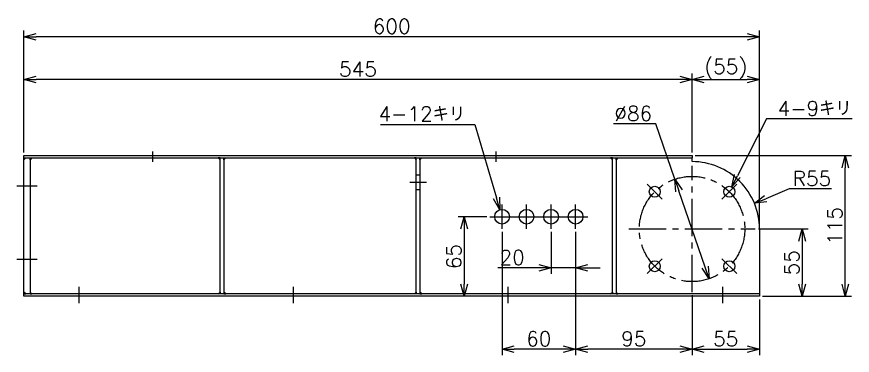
# Model space of a CAD drawing. Header units: millimetres. Extents: x 0 to 3313, y -19 to 2332.
# Drawn here: x 2112 to 2794, y 1390 to 1667 of the extents above; entities that cross this region are included whole.
import ezdxf

# ---------------------------------------------------------------- set-up
doc = ezdxf.new("R2010")
doc.units = ezdxf.units.MM
doc.header["$LTSCALE"] = 1.6
doc.header["$PDMODE"] = 99
doc.header["$PDSIZE"] = 1
doc.linetypes.add('CENTER2', pattern=[28.575, 19.05, -3.175, 3.175, -3.175])
doc.linetypes.add('HIDDEN', pattern=[9.525, 6.35, -3.175])
for name, color, linetype, lineweight in [('04_HIDDEN', 2, 'HIDDEN', 13), ('05_CENTER', 4, 'CENTER2', 13), ('08_DIM', 3, 'Continuous', 13)]:
    doc.layers.add(name, color=color, linetype=linetype, lineweight=lineweight)
doc.styles.add('KSS_TXT', font='txt.shx', dxfattribs={"bigfont": 'extfont2.shx'})
doc.dimstyles.new('KSS_DIM', dxfattribs={"dimscale": 4, "dimtxt": 3, "dimasz": 2.5, "dimexe": 1.25, "dimexo": 0.625, "dimtad": 1, "dimdsep": 46, "dimtxsty": 'KSS_TXT', "dimblk": 'OPEN30', "dimcen": 0, "dimazin": 2, "dimtfac": 0.75, "dimtmove": 0, "dimatfit": 3, "dimldrblk": 'OPEN30', "dimfxl": 1.25, "dimtolj": 1, "dimarcsym": 0})
doc.dimstyles.new('KSS_DIM$3', dxfattribs={"dimscale": 4, "dimtxt": 3, "dimasz": 2.5, "dimexe": 1.25, "dimexo": 0.625, "dimtad": 1, "dimtih": 1, "dimtoh": 1, "dimdsep": 46, "dimtxsty": 'KSS_TXT', "dimblk": 'OPEN30', "dimcen": 0, "dimazin": 2, "dimtfac": 0.75, "dimtofl": 0, "dimtmove": 0, "dimatfit": 3, "dimldrblk": 'OPEN30', "dimfxl": 1.25, "dimtolj": 1, "dimarcsym": 0})
doc.dimstyles.new('KSS_DIM$4', dxfattribs={"dimscale": 4, "dimtxt": 3, "dimasz": 2.5, "dimexe": 1.25, "dimexo": 0.625, "dimtad": 1, "dimtih": 1, "dimtoh": 1, "dimdsep": 46, "dimtxsty": 'KSS_TXT', "dimblk": 'OPEN30', "dimcen": 0, "dimse1": 1, "dimazin": 2, "dimtfac": 0.75, "dimtofl": 0, "dimtmove": 0, "dimatfit": 3, "dimldrblk": 'OPEN30', "dimfxl": 1.25, "dimtolj": 1, "dimarcsym": 0})

# ---------------------------------------------------------------- blocks, each defined once
blk = doc.blocks.new('_Open30')
at = {"color": 0, "linetype": 'ByBlock', "lineweight": -2}
for p, q in [((-1, 0.268), (0, 0)), ((0, 0), (-1, -0.268)), ((0, 0), (-1, 0))]:
    blk.add_line(p, q, dxfattribs=at)
blk = doc.blocks.new('*D77')
at = {"layer": '08_DIM', "color": 0, "lineweight": -2, "transparency": 16777216}
for p, q in [((2663.05, 1556.14), (2663.05, 1620.73)), ((2673.05, 1615.73), (2708.05, 1615.73)), ((2718.05, 1496.14), (2718.05, 1620.73))]:
    blk.add_line(p, q, dxfattribs=at)
at = {"layer": 'Defpoints', "color": 0, "transparency": 16777216}
for p in [(2718.05, 1615.73), (2663.05, 1553.64), (2718.05, 1493.64)]:
    blk.add_point(p, dxfattribs=at)
at = {"layer": '08_DIM', "color": 0, "lineweight": -2, "transparency": 16777216, "xscale": 10, "yscale": 10, "zscale": 10, "rotation": 180}
blk.add_blockref('_Open30', (2663.05, 1615.73), dxfattribs=at)
at = {"layer": '08_DIM', "color": 0, "lineweight": -2, "transparency": 16777216, "xscale": 10, "yscale": 10, "zscale": 10}
blk.add_blockref('_Open30', (2718.05, 1615.73), dxfattribs=at)
at = {"layer": '08_DIM', "color": 0, "transparency": 16777216, "insert": (2690.55, 1624.23), "char_height": 12, "attachment_point": 5, "style": 'KSS_TXT'}
blk.add_mtext('\\A1;(55)', dxfattribs=at)
blk = doc.blocks.new('*D78')
at = {"layer": '08_DIM', "color": 0, "lineweight": -2, "transparency": 16777216}
for p, q in [((2118.05, 1556.14), (2118.05, 1620.73)), ((2653.05, 1615.73), (2128.05, 1615.73)), ((2663.05, 1556.14), (2663.05, 1620.73))]:
    blk.add_line(p, q, dxfattribs=at)
at = {"layer": 'Defpoints', "color": 0, "transparency": 16777216}
for p in [(2118.05, 1615.73), (2118.05, 1553.64), (2663.05, 1553.64)]:
    blk.add_point(p, dxfattribs=at)
at = {"layer": '08_DIM', "color": 0, "lineweight": -2, "transparency": 16777216, "xscale": 10, "yscale": 10, "zscale": 10, "rotation": 180}
blk.add_blockref('_Open30', (2118.05, 1615.73), dxfattribs=at)
at = {"layer": '08_DIM', "color": 0, "lineweight": -2, "transparency": 16777216, "xscale": 10, "yscale": 10, "zscale": 10}
blk.add_blockref('_Open30', (2663.05, 1615.73), dxfattribs=at)
at = {"layer": '08_DIM', "color": 0, "transparency": 16777216, "insert": (2390.55, 1624.23), "char_height": 12, "attachment_point": 5, "style": 'KSS_TXT'}
blk.add_mtext('\\A1;545', dxfattribs=at)
blk = doc.blocks.new('*D79')
at = {"layer": '08_DIM', "color": 0, "lineweight": -2, "transparency": 16777216}
for p, q in [((2118.05, 1556.14), (2118.05, 1655.67)), ((2708.05, 1650.67), (2128.05, 1650.67)), ((2718.05, 1496.14), (2718.05, 1655.67))]:
    blk.add_line(p, q, dxfattribs=at)
at = {"layer": 'Defpoints', "color": 0, "transparency": 16777216}
for p in [(2118.05, 1650.67), (2118.05, 1553.64), (2718.05, 1493.64)]:
    blk.add_point(p, dxfattribs=at)
at = {"layer": '08_DIM', "color": 0, "lineweight": -2, "transparency": 16777216, "xscale": 10, "yscale": 10, "zscale": 10, "rotation": 180}
blk.add_blockref('_Open30', (2118.05, 1650.67), dxfattribs=at)
at = {"layer": '08_DIM', "color": 0, "lineweight": -2, "transparency": 16777216, "xscale": 10, "yscale": 10, "zscale": 10}
blk.add_blockref('_Open30', (2718.05, 1650.67), dxfattribs=at)
at = {"layer": '08_DIM', "color": 0, "transparency": 16777216, "insert": (2418.05, 1659.17), "char_height": 12, "attachment_point": 5, "style": 'KSS_TXT'}
blk.add_mtext('\\A1;600', dxfattribs=at)
blk = doc.blocks.new('*D80')
at = {"layer": '08_DIM', "color": 0, "lineweight": -2, "transparency": 16777216}
for p, q in [((2663.05, 1439.53), (2663.05, 1390.45)), ((2718.05, 1436.14), (2718.05, 1390.45)), ((2673.05, 1395.45), (2708.05, 1395.45))]:
    blk.add_line(p, q, dxfattribs=at)
at = {"layer": 'Defpoints', "color": 0, "transparency": 16777216}
for p in [(2663.05, 1442.03), (2718.05, 1438.64), (2718.05, 1395.45)]:
    blk.add_point(p, dxfattribs=at)
at = {"layer": '08_DIM', "color": 0, "lineweight": -2, "transparency": 16777216, "xscale": 10, "yscale": 10, "zscale": 10, "rotation": 180}
blk.add_blockref('_Open30', (2663.05, 1395.45), dxfattribs=at)
at = {"layer": '08_DIM', "color": 0, "lineweight": -2, "transparency": 16777216, "xscale": 10, "yscale": 10, "zscale": 10}
blk.add_blockref('_Open30', (2718.05, 1395.45), dxfattribs=at)
at = {"layer": '08_DIM', "color": 0, "transparency": 16777216, "insert": (2690.55, 1403.95), "char_height": 12, "attachment_point": 5, "style": 'KSS_TXT'}
blk.add_mtext('\\A1;55', dxfattribs=at)
blk = doc.blocks.new('*D81')
at = {"layer": '08_DIM', "color": 0, "lineweight": -2, "transparency": 16777216}
for p, q in [((2568.05, 1491.21), (2568.05, 1390.45)), ((2663.05, 1439.53), (2663.05, 1390.45)), ((2653.05, 1395.45), (2578.05, 1395.45))]:
    blk.add_line(p, q, dxfattribs=at)
at = {"layer": 'Defpoints', "color": 0, "transparency": 16777216}
for p in [(2568.05, 1493.71), (2663.05, 1442.03), (2568.05, 1395.45)]:
    blk.add_point(p, dxfattribs=at)
at = {"layer": '08_DIM', "color": 0, "lineweight": -2, "transparency": 16777216, "xscale": 10, "yscale": 10, "zscale": 10, "rotation": 180}
blk.add_blockref('_Open30', (2568.05, 1395.45), dxfattribs=at)
at = {"layer": '08_DIM', "color": 0, "lineweight": -2, "transparency": 16777216, "xscale": 10, "yscale": 10, "zscale": 10}
blk.add_blockref('_Open30', (2663.05, 1395.45), dxfattribs=at)
at = {"layer": '08_DIM', "color": 0, "transparency": 16777216, "insert": (2615.55, 1403.96), "char_height": 12, "attachment_point": 5, "style": 'KSS_TXT'}
blk.add_mtext('\\A1;95', dxfattribs=at)
blk = doc.blocks.new('*D96')
at = {"layer": '08_DIM', "color": 0, "lineweight": -2, "transparency": 16777216}
for p, q in [((2508.05, 1491.21), (2508.05, 1390.45)), ((2568.05, 1491.21), (2568.05, 1390.45)), ((2558.05, 1395.45), (2518.05, 1395.45))]:
    blk.add_line(p, q, dxfattribs=at)
at = {"layer": 'Defpoints', "color": 0, "transparency": 16777216}
for p in [(2508.05, 1493.71), (2568.05, 1493.71), (2508.05, 1395.45)]:
    blk.add_point(p, dxfattribs=at)
at = {"layer": '08_DIM', "color": 0, "lineweight": -2, "transparency": 16777216, "xscale": 10, "yscale": 10, "zscale": 10, "rotation": 180}
blk.add_blockref('_Open30', (2508.05, 1395.45), dxfattribs=at)
at = {"layer": '08_DIM', "color": 0, "lineweight": -2, "transparency": 16777216, "xscale": 10, "yscale": 10, "zscale": 10}
blk.add_blockref('_Open30', (2568.05, 1395.45), dxfattribs=at)
at = {"layer": '08_DIM', "color": 0, "transparency": 16777216, "insert": (2538.05, 1403.95), "char_height": 12, "attachment_point": 5, "style": 'KSS_TXT'}
blk.add_mtext('\\A1;60', dxfattribs=at)
blk = doc.blocks.new('*D97')
at = {"layer": '08_DIM', "color": 0, "lineweight": -2, "transparency": 16777216}
for p, q in [((2495.68, 1503.64), (2472.22, 1503.64)), ((2477.22, 1493.64), (2477.22, 1448.64)), ((2495.68, 1438.64), (2472.22, 1438.64))]:
    blk.add_line(p, q, dxfattribs=at)
at = {"layer": 'Defpoints', "color": 0, "transparency": 16777216}
for p in [(2498.18, 1503.64), (2477.22, 1438.64), (2498.18, 1438.64)]:
    blk.add_point(p, dxfattribs=at)
at = {"layer": '08_DIM', "color": 0, "lineweight": -2, "transparency": 16777216, "xscale": 10, "yscale": 10, "zscale": 10}
for p, rotation in [((2477.22, 1503.64), 90), ((2477.22, 1438.64), 270)]:
    blk.add_blockref('_Open30', p, dxfattribs=dict(at, rotation=rotation))
at = {"layer": '08_DIM', "color": 0, "transparency": 16777216, "insert": (2468.71, 1471.14), "char_height": 12, "attachment_point": 5, "rotation": 90, "style": 'KSS_TXT'}
blk.add_mtext('\\A1;65', dxfattribs=at)
blk = doc.blocks.new('*D98')
at = {"layer": '08_DIM', "color": 0, "lineweight": -2, "transparency": 16777216}
for p, q in [((2717.16, 1493.64), (2757.87, 1493.64)), ((2752.87, 1483.64), (2752.87, 1448.64)), ((2720.55, 1438.64), (2757.87, 1438.64))]:
    blk.add_line(p, q, dxfattribs=at)
at = {"layer": 'Defpoints', "color": 0, "transparency": 16777216}
for p in [(2714.66, 1493.64), (2718.05, 1438.64), (2752.87, 1438.64)]:
    blk.add_point(p, dxfattribs=at)
at = {"layer": '08_DIM', "color": 0, "lineweight": -2, "transparency": 16777216, "xscale": 10, "yscale": 10, "zscale": 10}
for p, rotation in [((2752.87, 1493.64), 90), ((2752.87, 1438.64), 270)]:
    blk.add_blockref('_Open30', p, dxfattribs=dict(at, rotation=rotation))
at = {"layer": '08_DIM', "color": 0, "transparency": 16777216, "insert": (2744.37, 1466.14), "char_height": 12, "attachment_point": 5, "rotation": 90, "style": 'KSS_TXT'}
blk.add_mtext('\\A1;55', dxfattribs=at)
blk = doc.blocks.new('*D99')
at = {"layer": '08_DIM', "color": 0, "lineweight": -2, "transparency": 16777216}
for p, q in [((2665.55, 1553.64), (2793.05, 1553.64)), ((2788.05, 1448.64), (2788.05, 1543.64)), ((2720.55, 1438.64), (2793.05, 1438.64))]:
    blk.add_line(p, q, dxfattribs=at)
at = {"layer": 'Defpoints', "color": 0, "transparency": 16777216}
for p in [(2663.05, 1553.64), (2788.05, 1553.64), (2718.05, 1438.64)]:
    blk.add_point(p, dxfattribs=at)
at = {"layer": '08_DIM', "color": 0, "lineweight": -2, "transparency": 16777216, "xscale": 10, "yscale": 10, "zscale": 10}
for p, rotation in [((2788.05, 1553.64), 90), ((2788.05, 1438.64), 270)]:
    blk.add_blockref('_Open30', p, dxfattribs=dict(at, rotation=rotation))
at = {"layer": '08_DIM', "color": 0, "transparency": 16777216, "insert": (2779.55, 1496.14), "char_height": 12, "attachment_point": 5, "rotation": 90, "style": 'KSS_TXT'}
blk.add_mtext('\\A1;115', dxfattribs=at)
blk = doc.blocks.new('*D100')
at = {"layer": '08_DIM', "color": 0, "lineweight": -2, "transparency": 16777216}
for p, q in [((2742.35, 1526.31), (2723.15, 1518.4)), ((2776.85, 1526.31), (2742.35, 1526.31))]:
    blk.add_line(p, q, dxfattribs=at)
at = {"layer": 'Defpoints', "color": 0, "transparency": 16777216}
for p in [(2713.9, 1514.59), (2663.05, 1493.64)]:
    blk.add_point(p, dxfattribs=at)
at = {"layer": '08_DIM', "color": 0, "lineweight": -2, "transparency": 16777216, "xscale": 10, "yscale": 10, "zscale": 10, "rotation": 202.3891564168171}
blk.add_blockref('_Open30', (2713.9, 1514.59), dxfattribs=at)
at = {"layer": '08_DIM', "color": 0, "transparency": 16777216, "insert": (2760.85, 1534.81), "char_height": 12, "attachment_point": 5, "style": 'KSS_TXT'}
blk.add_mtext('\\A1;R55', dxfattribs=at)
blk = doc.blocks.new('*D65')
at = {"layer": '08_DIM', "color": 0, "lineweight": -2, "transparency": 16777216}
for p, q in [((2548.05, 1491.21), (2548.05, 1456.9)), ((2568.05, 1491.21), (2568.05, 1456.9)), ((2538.05, 1461.9), (2504.55, 1461.9)), ((2568.05, 1461.9), (2548.05, 1461.9)), ((2578.05, 1461.9), (2588.05, 1461.9))]:
    blk.add_line(p, q, dxfattribs=at)
at = {"layer": 'Defpoints', "color": 0, "transparency": 16777216}
for p in [(2548.05, 1493.71), (2568.05, 1493.71), (2548.05, 1461.9)]:
    blk.add_point(p, dxfattribs=at)
at = {"layer": '08_DIM', "color": 0, "lineweight": -2, "transparency": 16777216, "xscale": 10, "yscale": 10, "zscale": 10}
blk.add_blockref('_Open30', (2548.05, 1461.9), dxfattribs=at)
at = {"layer": '08_DIM', "color": 0, "lineweight": -2, "transparency": 16777216, "xscale": 10, "yscale": 10, "zscale": 10, "rotation": 180}
blk.add_blockref('_Open30', (2568.05, 1461.9), dxfattribs=at)
at = {"layer": '08_DIM', "color": 0, "transparency": 16777216, "insert": (2516.3, 1470.4), "char_height": 12, "attachment_point": 5, "style": 'KSS_TXT'}
blk.add_mtext('\\A1;20', dxfattribs=at)
blk = doc.blocks.new('*D66')
at = {"layer": '08_DIM', "color": 0, "lineweight": -2, "transparency": 16777216}
for p, q in [((2723.66, 1583.66), (2700.01, 1536.98)), ((2793.76, 1583.66), (2723.66, 1583.66))]:
    blk.add_line(p, q, dxfattribs=at)
at = {"layer": 'Defpoints', "color": 0, "transparency": 16777216}
for p in [(2695.49, 1528.06), (2691.42, 1520.03)]:
    blk.add_point(p, dxfattribs=at)
at = {"layer": '08_DIM', "color": 0, "lineweight": -2, "transparency": 16777216, "xscale": 10, "yscale": 10, "zscale": 10, "rotation": 243.128495689932}
blk.add_blockref('_Open30', (2695.49, 1528.06), dxfattribs=at)
at = {"layer": '08_DIM', "color": 0, "transparency": 16777216, "insert": (2762.96, 1592.16), "char_height": 12, "attachment_point": 5, "style": 'KSS_TXT'}
blk.add_mtext('\\A1;4-9キリ', dxfattribs=at)
blk = doc.blocks.new('*D67')
at = {"layer": '08_DIM', "color": 0, "lineweight": -2, "transparency": 16777216}
for p, q in [((2633.59, 1579.52), (2599.09, 1579.52)), ((2649.1, 1534.32), (2633.59, 1579.52)), ((2673.76, 1462.43), (2652.34, 1524.86))]:
    blk.add_line(p, q, dxfattribs=at)
at = {"layer": 'Defpoints', "color": 0, "transparency": 16777216}
for p in [(2649.1, 1534.32), (2677, 1452.97)]:
    blk.add_point(p, dxfattribs=at)
at = {"layer": '08_DIM', "color": 0, "lineweight": -2, "transparency": 16777216, "xscale": 10, "yscale": 10, "zscale": 10}
for p, rotation in [((2649.1, 1534.32), 108.9312290819189), ((2677, 1452.97), 288.9312290819189)]:
    blk.add_blockref('_Open30', p, dxfattribs=dict(at, rotation=rotation))
at = {"layer": '08_DIM', "color": 0, "transparency": 16777216, "insert": (2615.09, 1588.02), "char_height": 12, "attachment_point": 5, "style": 'KSS_TXT'}
blk.add_mtext('\\A1;%%C86', dxfattribs=at)
blk = doc.blocks.new('*D68')
at = {"layer": '08_DIM', "color": 0, "lineweight": -2, "transparency": 16777216}
for p, q in [((2408.81, 1579.1), (2485.91, 1579.1)), ((2485.91, 1579.1), (2503.54, 1518.99))]:
    blk.add_line(p, q, dxfattribs=at)
at = {"layer": 'Defpoints', "color": 0, "transparency": 16777216}
for p in [(2506.36, 1509.4), (2509.74, 1497.88)]:
    blk.add_point(p, dxfattribs=at)
at = {"layer": '08_DIM', "color": 0, "lineweight": -2, "transparency": 16777216, "xscale": 10, "yscale": 10, "zscale": 10, "rotation": 286.3535608757208}
blk.add_blockref('_Open30', (2506.36, 1509.4), dxfattribs=at)
at = {"layer": '08_DIM', "color": 0, "transparency": 16777216, "insert": (2442.61, 1587.6), "char_height": 12, "attachment_point": 5, "style": 'KSS_TXT'}
blk.add_mtext('\\A1;4-12キリ', dxfattribs=at)

msp = doc.modelspace()

# ---------------------------------------------------------------- linework, layer by layer
at = {"color": 0}
for p, q in [((2118.049, 1438.642), (2118.049, 1553.642)), ((2118.049, 1553.642), (2663.049, 1553.642)), ((2118.049, 1551.642), (2663.049, 1551.642)), ((2663.049, 1553.642), (2663.049, 1551.642)), ((2663.049, 1548.642), (2663.049, 1551.642)), ((2718.049, 1493.642), (2718.049, 1438.642)), ((2718.049, 1440.642), (2118.049, 1440.642)), ((2718.049, 1438.642), (2118.049, 1438.642))]:
    msp.add_line(p, q, dxfattribs=at)
for points in [[(2118.049, 1551.642), (2123.049, 1551.642), (2123.049, 1440.642), (2118.049, 1440.642)], [(2278.049, 1551.642), (2281.236, 1551.642), (2281.236, 1440.642), (2278.049, 1440.642)], [(2438.049, 1551.642), (2441.049, 1551.642), (2441.049, 1440.642), (2438.049, 1440.642)], [(2598.049, 1551.642), (2601.049, 1551.642), (2601.049, 1440.642), (2598.049, 1440.642)]]:
    msp.add_lwpolyline(points, close=True, dxfattribs=at)
at = {"color": 3}
for points in [[(2118.049, 1551.642), (2119.549, 1551.642), (2119.549, 1551.642), (2118.049, 1550.142)], [(2123.049, 1551.642), (2124.549, 1551.642), (2124.549, 1551.642), (2123.049, 1550.142)], [(2278.049, 1551.642), (2276.549, 1551.642), (2276.549, 1551.642), (2278.049, 1550.142)], [(2281.236, 1551.642), (2282.736, 1551.642), (2282.736, 1551.642), (2281.236, 1550.142)], [(2438.049, 1551.642), (2436.549, 1551.642), (2436.549, 1551.642), (2438.049, 1550.142)], [(2441.049, 1551.642), (2442.549, 1551.642), (2442.549, 1551.642), (2441.049, 1550.142)], [(2598.049, 1551.642), (2596.549, 1551.642), (2596.549, 1551.642), (2598.049, 1550.142)], [(2601.049, 1551.642), (2602.549, 1551.642), (2602.549, 1551.642), (2601.049, 1550.142)], [(2118.049, 1440.642), (2119.549, 1440.642), (2119.549, 1440.642), (2118.049, 1442.142)], [(2123.049, 1440.642), (2124.549, 1440.642), (2124.549, 1440.642), (2123.049, 1442.142)], [(2278.049, 1440.642), (2276.549, 1440.642), (2276.549, 1440.642), (2278.049, 1442.142)], [(2281.236, 1440.642), (2282.736, 1440.642), (2282.736, 1440.642), (2281.236, 1442.142)], [(2438.049, 1440.642), (2436.549, 1440.642), (2436.549, 1440.642), (2438.049, 1442.142)], [(2441.049, 1440.642), (2442.549, 1440.642), (2442.549, 1440.642), (2441.049, 1442.142)], [(2598.049, 1440.642), (2596.549, 1440.642), (2596.549, 1440.642), (2598.049, 1442.142)], [(2601.049, 1440.642), (2602.549, 1440.642), (2602.549, 1440.642), (2601.049, 1442.142)]]:
    msp.add_lwpolyline(points, close=True, dxfattribs=at)
at = {"color": 0}
for centre, radius in [((2632.643, 1524.048), 4.5), ((2693.454, 1524.048), 4.5), ((2508.049, 1503.642), 6), ((2528.049, 1503.642), 6), ((2548.049, 1503.642), 6), ((2568.049, 1503.642), 6), ((2632.643, 1463.237), 4.5), ((2693.454, 1463.237), 4.5)]:
    msp.add_circle(centre, radius, dxfattribs=at)
msp.add_arc((2663.049, 1493.642), 55, 359.999651, 90, dxfattribs=at)
at = {"layer": '04_HIDDEN'}
for p, q in [((2441.049, 1537.642), (2438.049, 1537.642)), ((2441.049, 1525.642), (2438.049, 1525.642))]:
    msp.add_line(p, q, dxfattribs=at)
at = {"layer": '05_CENTER'}
for p, q in [((2223.049, 1556.792), (2223.049, 1548.457)), ((2503.049, 1556.792), (2503.049, 1548.457)), ((2663.049, 1442.029), (2663.049, 1545.256)), ((2128.847, 1528.642), (2112.158, 1528.642)), ((2446.426, 1531.642), (2432.824, 1531.642)), ((2638.734, 1517.957), (2626.553, 1530.138)), ((2687.364, 1517.957), (2699.545, 1530.138)), ((2508.049, 1493.708), (2508.049, 1513.577)), ((2528.049, 1493.708), (2528.049, 1513.577)), ((2548.049, 1493.708), (2548.049, 1513.577)), ((2568.049, 1493.708), (2568.049, 1513.577)), ((2498.114, 1503.642), (2517.983, 1503.642)), ((2518.114, 1503.642), (2537.983, 1503.642)), ((2538.114, 1503.642), (2557.983, 1503.642)), ((2558.114, 1503.642), (2577.983, 1503.642)), ((2611.435, 1493.642), (2714.662, 1493.642)), ((2128.847, 1468.642), (2112.158, 1468.642)), ((2638.734, 1469.327), (2626.553, 1457.146)), ((2687.364, 1469.327), (2699.545, 1457.146)), ((2163.049, 1433.036), (2163.049, 1446.25)), ((2338.049, 1433.036), (2338.049, 1446.25)), ((2513.049, 1433.036), (2513.049, 1446.25)), ((2688.049, 1433.036), (2688.049, 1446.25))]:
    msp.add_line(p, q, dxfattribs=at)
msp.add_circle((2663.049, 1493.642), 43, dxfattribs=at)

# ---------------------------------------------------------------- dimensions: what is measured, and where the dimension line sits
at = {"layer": '08_DIM'}
for base, p1, p2, angle, picture, middle in [((2118.049, 1650.669), (2718.049, 1493.642), (2118.049, 1553.642), 180, '*D79', (2418.049, 1659.169)), ((2118.049, 1615.733), (2663.049, 1553.642), (2118.049, 1553.642), 180, '*D78', (2390.549, 1624.233)), ((2788.047, 1553.642), (2718.049, 1438.642), (2663.049, 1553.642), 90, '*D99', (2779.547, 1496.142)), ((2477.219, 1438.642), (2498.18, 1503.642), (2498.18, 1438.642), 90, '*D97', (2468.711, 1471.142)), ((2548.049, 1461.9), (2568.049, 1493.708), (2548.049, 1493.708), 180, '*D65', (2516.299, 1470.4)), ((2508.049, 1395.45), (2568.049, 1493.708), (2508.049, 1493.708), 180, '*D96', (2538.049, 1403.95)), ((2568.049, 1395.45), (2663.049, 1442.029), (2568.049, 1493.708), 180, '*D81', (2615.549, 1403.959)), ((2752.87, 1438.642), (2714.662, 1493.642), (2718.049, 1438.642), 90, '*D98', (2744.37, 1466.142)), ((2718.049, 1395.45), (2663.049, 1442.029), (2718.049, 1438.642), 180, '*D80', (2690.549, 1403.95))]:
    dim = msp.add_linear_dim(base=base, p1=p1, p2=p2, angle=angle, dimstyle='KSS_DIM', override={"dimarcsym": 1}, dxfattribs=at)
    dim.commit()
    dim.dimension.update_dxf_attribs({"geometry": picture, "text_midpoint": middle})
dim = msp.add_linear_dim(base=(2718.049, 1615.733), p1=(2663.049, 1553.642), p2=(2718.049, 1493.642), angle=180, text='(<>)', dimstyle='KSS_DIM', override={"dimarcsym": 1}, dxfattribs=at)
dim.commit()
dim.dimension.update_dxf_attribs({"geometry": '*D77', "text_midpoint": (2690.549, 1624.233)})
for p1, p2, picture, middle in [((2509.738, 1497.885), (2506.359, 1509.399), '*D68', (2442.607, 1579.101)), ((2691.42, 1520.034), (2695.488, 1528.062), '*D66', (2762.963, 1583.665))]:
    dim = msp.add_diameter_dim_2p(p1=p1, p2=p2, text='4-<>キリ', dimstyle='KSS_DIM$3', override={"dimpost": '<>', "dimtix": 1, "dimarcsym": 1}, dxfattribs=at)
    dim.commit()
    dim.dimension.update_dxf_attribs({"geometry": picture, "text_midpoint": middle, "dimtype": 163})
dim = msp.add_diameter_dim_2p(p1=(2676.999, 1452.968), p2=(2649.098, 1534.316), dimstyle='KSS_DIM$3', override={"dimpost": '%%C<>', "dimtix": 1, "dimatfit": 2, "dimarcsym": 1}, dxfattribs=at)
dim.commit()
dim.dimension.update_dxf_attribs({"geometry": '*D67', "text_midpoint": (2615.093, 1579.523), "dimtype": 163})
dim = msp.add_radius_dim(center=(2663.049, 1493.642), mpoint=(2713.903, 1514.591), dimstyle='KSS_DIM$4', override={"dimpost": 'R<>', "dimtix": 1, "dimarcsym": 1}, dxfattribs=at)
dim.commit()
dim.dimension.update_dxf_attribs({"geometry": '*D100', "text_midpoint": (2760.854, 1526.312), "dimtype": 164})

doc.saveas('drawing.dxf')
